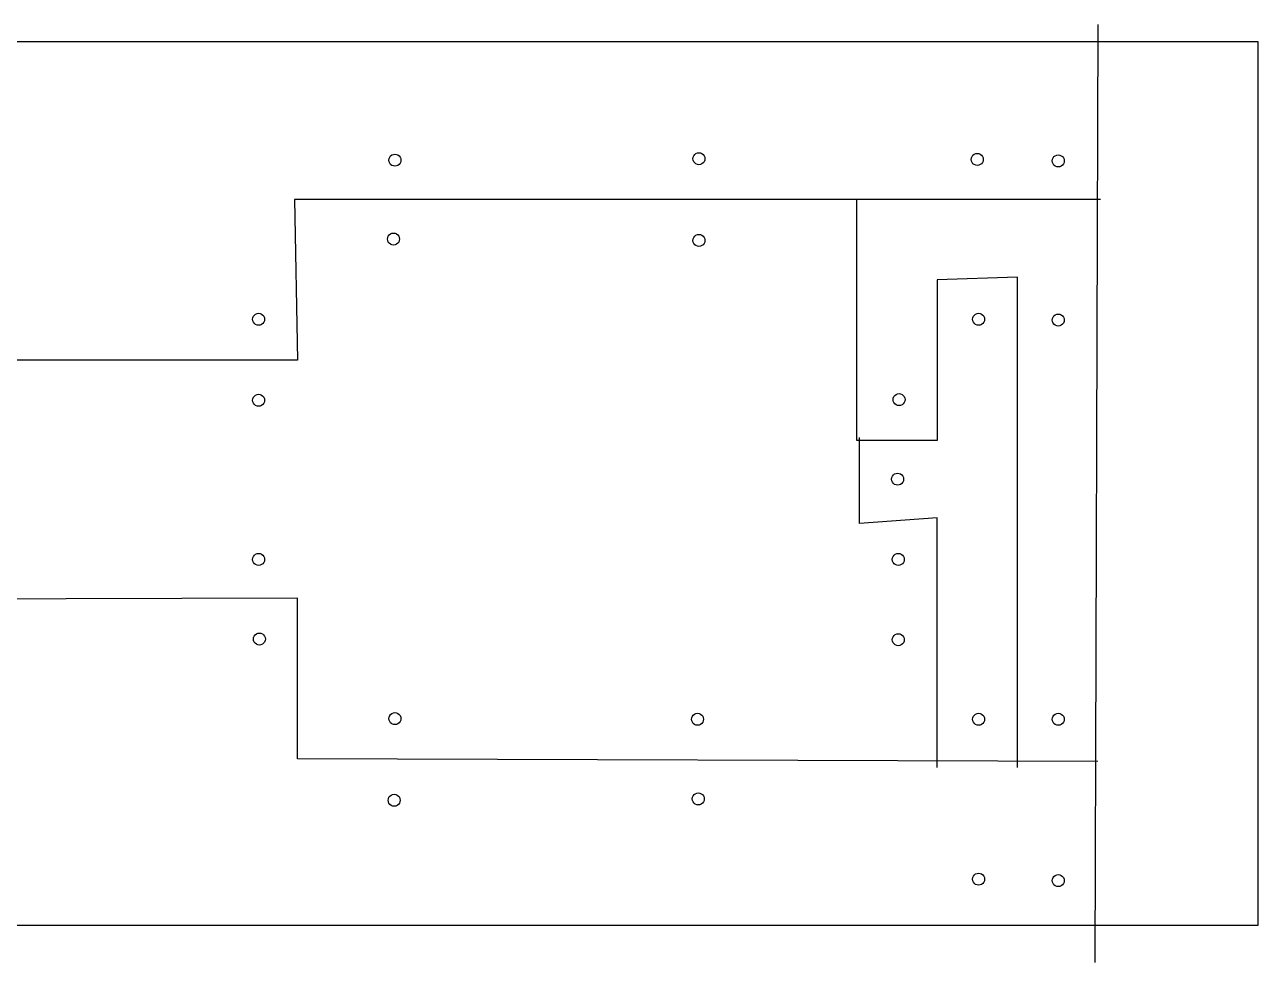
# Model space of a CAD drawing. Extents: x 0 to 570, y -9 to 181.
# Drawn here: x 323 to 569.8, y -8.6 to 179 of the extents above; entities that cross this region are included whole.
import ezdxf

# ---------------------------------------------------------------- set-up
doc = ezdxf.new("R2010")
doc.units = 0
doc.layers.get('0').update_dxf_attribs({"linetype": 'CONTINUOUS'})

msp = doc.modelspace()

# ---------------------------------------------------------------- linework, layer by layer
at = {"color": 1}
for points in [[(537.61936, 179.015193), (537.045592, -8.606496)], [(538.193128, 144.015428), (376.964704, 144.015428), (377.538472, 111.884496), (201.392112, 111.884496), (201.392112, 127.376195), (152.621944, 127.376195)], [(521.553896, 30.409632), (521.553896, 128.523729), (505.488432, 127.949962), (505.488432, 95.819032), (489.422968, 95.819032), (489.422968, 144.015428)], [(505.488432, 30.409632), (505.488432, 80.327328), (489.996728, 79.1798), (489.996728, 96.392797)], [(537.61936, 31.557168), (377.538472, 32.130936), (377.538472, 64.261864), (169.261176, 63.688096), (169.834944, -4.590136)]]:
    msp.add_lwpolyline(points, dxfattribs=at)
msp.add_lwpolyline([(569.750296, 175.572594), (0, 175.572594), (0, -1.147534), (569.750296, -1.147534), (569.750296, 175.572594)], close=True, dxfattribs=at)
at = {"color": 7}
for points in [[(398.246512, 151.904715), (398.246512, 151.904715)], [(459.065768, 152.191598), (459.065768, 152.191598)], [(514.721144, 152.048157), (514.721144, 152.048157)], [(530.930032, 151.761273), (530.930032, 151.761273)], [(397.959616, 136.126132), (397.959616, 136.126132)], [(459.065768, 135.839249), (459.065768, 135.839249)], [(370.9926, 120.060669), (370.9926, 120.060669)], [(515.008008, 120.060669), (515.008008, 120.060669)], [(530.930032, 119.917224), (530.930032, 119.917224)], [(370.9926, 103.851758), (370.9926, 103.851758)], [(499.085984, 103.995202), (499.085984, 103.995202)], [(498.79912, 88.073176), (498.79912, 88.073176)], [(370.9926, 72.007712), (370.9926, 72.007712)], [(498.942528, 72.007712), (498.942528, 72.007712)], [(371.136032, 56.085696), (371.136032, 56.085696)], [(498.942528, 55.942248), (498.942528, 55.942248)], [(398.246512, 40.163656), (398.246512, 40.163656)], [(458.778904, 40.020224), (458.778904, 40.020224)], [(515.008008, 40.020224), (515.008008, 40.020224)], [(530.930032, 40.020224), (530.930032, 40.020224)], [(398.10308, 23.811312), (398.10308, 23.811312)], [(458.922312, 24.098208), (458.922312, 24.098208)], [(515.008008, 8.032736), (515.008008, 8.032736)], [(530.930032, 7.745848), (530.930032, 7.745848)]]:
    msp.add_lwpolyline(points, close=True, dxfattribs=at)
for points in [[(396.446512, 152.943946), (396.817793, 153.158305), (397.275231, 153.158305), (397.646512, 152.943946)], [(456.665768, 152.191598), (456.665768, 152.620317), (456.894487, 153.01647), (457.265768, 153.230829)], [(457.265768, 153.230829), (457.637049, 153.445188), (458.094487, 153.445188), (458.465768, 153.230829)], [(458.465768, 153.230829), (458.837049, 153.01647), (459.065768, 152.620317), (459.065768, 152.191598)], [(512.321144, 152.048157), (512.321144, 152.476876), (512.549863, 152.873028), (512.921144, 153.087387)], [(512.921144, 153.087387), (513.292425, 153.301747), (513.749863, 153.301747), (514.121144, 153.087387)], [(514.121144, 153.087387), (514.492425, 152.873028), (514.721144, 152.476876), (514.721144, 152.048157)], [(529.130032, 152.800503), (529.501313, 153.014863), (529.958751, 153.014863), (530.330032, 152.800503)], [(395.846512, 151.904715), (395.846512, 152.333434), (396.075231, 152.729586), (396.446512, 152.943946)], [(396.446512, 150.865485), (396.075231, 151.079844), (395.846512, 151.475996), (395.846512, 151.904715)], [(397.646512, 150.865485), (397.275231, 150.651125), (396.817793, 150.651125), (396.446512, 150.865485)], [(397.646512, 152.943946), (398.017793, 152.729586), (398.246512, 152.333434), (398.246512, 151.904715)], [(398.246512, 151.904715), (398.246512, 151.475996), (398.017793, 151.079844), (397.646512, 150.865485)], [(457.265768, 151.152368), (456.894487, 151.366727), (456.665768, 151.76288), (456.665768, 152.191598)], [(458.465768, 151.152368), (458.094487, 150.938009), (457.637049, 150.938009), (457.265768, 151.152368)], [(459.065768, 152.191598), (459.065768, 151.76288), (458.837049, 151.366727), (458.465768, 151.152368)], [(512.921144, 151.008926), (512.549863, 151.223286), (512.321144, 151.619438), (512.321144, 152.048157)], [(514.121144, 151.008926), (513.749863, 150.794567), (513.292425, 150.794567), (512.921144, 151.008926)], [(514.721144, 152.048157), (514.721144, 151.619438), (514.492425, 151.223286), (514.121144, 151.008926)], [(528.530032, 151.761273), (528.530032, 152.189992), (528.758751, 152.586144), (529.130032, 152.800503)], [(529.130032, 150.722042), (528.758751, 150.936402), (528.530032, 151.332554), (528.530032, 151.761273)], [(530.330032, 150.722042), (529.958751, 150.507683), (529.501313, 150.507683), (529.130032, 150.722042)], [(530.330032, 152.800503), (530.701313, 152.586144), (530.930032, 152.189992), (530.930032, 151.761273)], [(530.930032, 151.761273), (530.930032, 151.332554), (530.701313, 150.936402), (530.330032, 150.722042)], [(395.559616, 136.126132), (395.559616, 136.554851), (395.788335, 136.951003), (396.159616, 137.165362)], [(396.159616, 135.086902), (395.788335, 135.301261), (395.559616, 135.697413), (395.559616, 136.126132)], [(396.159616, 137.165362), (396.530897, 137.379722), (396.988335, 137.379722), (397.359616, 137.165362)], [(397.359616, 137.165362), (397.730897, 136.951003), (397.959616, 136.554851), (397.959616, 136.126132)], [(397.959616, 136.126132), (397.959616, 135.697413), (397.730897, 135.301261), (397.359616, 135.086902)], [(456.665768, 135.839249), (456.665768, 136.267968), (456.894487, 136.66412), (457.265768, 136.878479)], [(457.265768, 134.800018), (456.894487, 135.014378), (456.665768, 135.41053), (456.665768, 135.839249)], [(457.265768, 136.878479), (457.637049, 137.092839), (458.094487, 137.092839), (458.465768, 136.878479)], [(458.465768, 136.878479), (458.837049, 136.66412), (459.065768, 136.267968), (459.065768, 135.839249)], [(459.065768, 135.839249), (459.065768, 135.41053), (458.837049, 135.014378), (458.465768, 134.800018)], [(397.359616, 135.086902), (396.988335, 134.872542), (396.530897, 134.872542), (396.159616, 135.086902)], [(458.465768, 134.800018), (458.094487, 134.585659), (457.637049, 134.585659), (457.265768, 134.800018)], [(368.5926, 120.060669), (368.5926, 120.489388), (368.821319, 120.88554), (369.1926, 121.099899)], [(369.1926, 121.099899), (369.563881, 121.314259), (370.021319, 121.314259), (370.3926, 121.099899)], [(370.3926, 121.099899), (370.763881, 120.88554), (370.9926, 120.489388), (370.9926, 120.060669)], [(512.608008, 120.060669), (512.608008, 120.489388), (512.836727, 120.88554), (513.208008, 121.099899)], [(513.208008, 121.099899), (513.579289, 121.314259), (514.036727, 121.314259), (514.408008, 121.099899)], [(514.408008, 121.099899), (514.779289, 120.88554), (515.008008, 120.489388), (515.008008, 120.060669)], [(528.530032, 119.917224), (528.530032, 120.345943), (528.758751, 120.742095), (529.130032, 120.956454)], [(529.130032, 120.956454), (529.501313, 121.170814), (529.958751, 121.170814), (530.330032, 120.956454)], [(530.330032, 120.956454), (530.701313, 120.742095), (530.930032, 120.345943), (530.930032, 119.917224)], [(369.1926, 119.021438), (368.821319, 119.235798), (368.5926, 119.63195), (368.5926, 120.060669)], [(370.3926, 119.021438), (370.021319, 118.807079), (369.563881, 118.807079), (369.1926, 119.021438)], [(370.9926, 120.060669), (370.9926, 119.63195), (370.763881, 119.235798), (370.3926, 119.021438)], [(513.208008, 119.021438), (512.836727, 119.235798), (512.608008, 119.63195), (512.608008, 120.060669)], [(514.408008, 119.021438), (514.036727, 118.807079), (513.579289, 118.807079), (513.208008, 119.021438)], [(515.008008, 120.060669), (515.008008, 119.63195), (514.779289, 119.235798), (514.408008, 119.021438)], [(529.130032, 118.877994), (528.758751, 119.092353), (528.530032, 119.488505), (528.530032, 119.917224)], [(530.330032, 118.877994), (529.958751, 118.663634), (529.501313, 118.663634), (529.130032, 118.877994)], [(530.930032, 119.917224), (530.930032, 119.488505), (530.701313, 119.092353), (530.330032, 118.877994)], [(368.5926, 103.851758), (368.5926, 104.280476), (368.821319, 104.676629), (369.1926, 104.890988)], [(369.1926, 102.812527), (368.821319, 103.026886), (368.5926, 103.423039), (368.5926, 103.851758)], [(369.1926, 104.890988), (369.563881, 105.105347), (370.021319, 105.105347), (370.3926, 104.890988)], [(370.3926, 104.890988), (370.763881, 104.676629), (370.9926, 104.280476), (370.9926, 103.851758)], [(370.9926, 103.851758), (370.9926, 103.423039), (370.763881, 103.026886), (370.3926, 102.812527)], [(496.685984, 103.995202), (496.685984, 104.423921), (496.914703, 104.820074), (497.285984, 105.034433)], [(497.285984, 102.955972), (496.914703, 103.170331), (496.685984, 103.566484), (496.685984, 103.995202)], [(497.285984, 105.034433), (497.657265, 105.248792), (498.114703, 105.248792), (498.485984, 105.034433)], [(498.485984, 105.034433), (498.857265, 104.820074), (499.085984, 104.423921), (499.085984, 103.995202)], [(499.085984, 103.995202), (499.085984, 103.566484), (498.857265, 103.170331), (498.485984, 102.955972)], [(370.3926, 102.812527), (370.021319, 102.598168), (369.563881, 102.598168), (369.1926, 102.812527)], [(498.485984, 102.955972), (498.114703, 102.741613), (497.657265, 102.741613), (497.285984, 102.955972)], [(496.39912, 88.073176), (496.39912, 88.501895), (496.627839, 88.898047), (496.99912, 89.112406)], [(496.99912, 89.112406), (497.370401, 89.326766), (497.827839, 89.326766), (498.19912, 89.112406)], [(498.19912, 89.112406), (498.570401, 88.898047), (498.79912, 88.501895), (498.79912, 88.073176)], [(496.99912, 87.033946), (496.627839, 87.248305), (496.39912, 87.644457), (496.39912, 88.073176)], [(498.19912, 87.033946), (497.827839, 86.819586), (497.370401, 86.819586), (496.99912, 87.033946)], [(498.79912, 88.073176), (498.79912, 87.644457), (498.570401, 87.248305), (498.19912, 87.033946)], [(368.5926, 72.007712), (368.5926, 72.436431), (368.821319, 72.832583), (369.1926, 73.046942)], [(369.1926, 70.968482), (368.821319, 71.182841), (368.5926, 71.578993), (368.5926, 72.007712)], [(369.1926, 73.046942), (369.563881, 73.261302), (370.021319, 73.261302), (370.3926, 73.046942)], [(370.3926, 73.046942), (370.763881, 72.832583), (370.9926, 72.436431), (370.9926, 72.007712)], [(370.9926, 72.007712), (370.9926, 71.578993), (370.763881, 71.182841), (370.3926, 70.968482)], [(496.542528, 72.007712), (496.542528, 72.436431), (496.771247, 72.832583), (497.142528, 73.046942)], [(497.142528, 70.968482), (496.771247, 71.182841), (496.542528, 71.578993), (496.542528, 72.007712)], [(497.142528, 73.046942), (497.513809, 73.261302), (497.971247, 73.261302), (498.342528, 73.046942)], [(498.342528, 73.046942), (498.713809, 72.832583), (498.942528, 72.436431), (498.942528, 72.007712)], [(498.942528, 72.007712), (498.942528, 71.578993), (498.713809, 71.182841), (498.342528, 70.968482)], [(370.3926, 70.968482), (370.021319, 70.754122), (369.563881, 70.754122), (369.1926, 70.968482)], [(498.342528, 70.968482), (497.971247, 70.754122), (497.513809, 70.754122), (497.142528, 70.968482)], [(368.736032, 56.085696), (368.736032, 56.514415), (368.964751, 56.910567), (369.336032, 57.124926)], [(369.336032, 57.124926), (369.707313, 57.339286), (370.164751, 57.339286), (370.536032, 57.124926)], [(370.536032, 57.124926), (370.907313, 56.910567), (371.136032, 56.514415), (371.136032, 56.085696)], [(496.542528, 55.942248), (496.542528, 56.370967), (496.771247, 56.767119), (497.142528, 56.981478)], [(497.142528, 56.981478), (497.513809, 57.195838), (497.971247, 57.195838), (498.342528, 56.981478)], [(498.342528, 56.981478), (498.713809, 56.767119), (498.942528, 56.370967), (498.942528, 55.942248)], [(369.336032, 55.046466), (368.964751, 55.260825), (368.736032, 55.656977), (368.736032, 56.085696)], [(370.536032, 55.046466), (370.164751, 54.832106), (369.707313, 54.832106), (369.336032, 55.046466)], [(371.136032, 56.085696), (371.136032, 55.656977), (370.907313, 55.260825), (370.536032, 55.046466)], [(497.142528, 54.903018), (496.771247, 55.117377), (496.542528, 55.513529), (496.542528, 55.942248)], [(498.342528, 54.903018), (497.971247, 54.688658), (497.513809, 54.688658), (497.142528, 54.903018)], [(498.942528, 55.942248), (498.942528, 55.513529), (498.713809, 55.117377), (498.342528, 54.903018)], [(395.846512, 40.163656), (395.846512, 40.592375), (396.075231, 40.988527), (396.446512, 41.202886)], [(396.446512, 39.124426), (396.075231, 39.338785), (395.846512, 39.734937), (395.846512, 40.163656)], [(396.446512, 41.202886), (396.817793, 41.417246), (397.275231, 41.417246), (397.646512, 41.202886)], [(397.646512, 41.202886), (398.017793, 40.988527), (398.246512, 40.592375), (398.246512, 40.163656)], [(398.246512, 40.163656), (398.246512, 39.734937), (398.017793, 39.338785), (397.646512, 39.124426)], [(456.378904, 40.020224), (456.378904, 40.448943), (456.607623, 40.845095), (456.978904, 41.059454)], [(456.978904, 38.980994), (456.607623, 39.195353), (456.378904, 39.591505), (456.378904, 40.020224)], [(456.978904, 41.059454), (457.350185, 41.273814), (457.807623, 41.273814), (458.178904, 41.059454)], [(458.178904, 41.059454), (458.550185, 40.845095), (458.778904, 40.448943), (458.778904, 40.020224)], [(458.778904, 40.020224), (458.778904, 39.591505), (458.550185, 39.195353), (458.178904, 38.980994)], [(512.608008, 40.020224), (512.608008, 40.448943), (512.836727, 40.845095), (513.208008, 41.059454)], [(513.208008, 38.980994), (512.836727, 39.195353), (512.608008, 39.591505), (512.608008, 40.020224)], [(513.208008, 41.059454), (513.579289, 41.273814), (514.036727, 41.273814), (514.408008, 41.059454)], [(514.408008, 41.059454), (514.779289, 40.845095), (515.008008, 40.448943), (515.008008, 40.020224)], [(515.008008, 40.020224), (515.008008, 39.591505), (514.779289, 39.195353), (514.408008, 38.980994)], [(528.530032, 40.020224), (528.530032, 40.448943), (528.758751, 40.845095), (529.130032, 41.059454)], [(529.130032, 38.980994), (528.758751, 39.195353), (528.530032, 39.591505), (528.530032, 40.020224)], [(529.130032, 41.059454), (529.501313, 41.273814), (529.958751, 41.273814), (530.330032, 41.059454)], [(530.330032, 41.059454), (530.701313, 40.845095), (530.930032, 40.448943), (530.930032, 40.020224)], [(530.930032, 40.020224), (530.930032, 39.591505), (530.701313, 39.195353), (530.330032, 38.980994)], [(397.646512, 39.124426), (397.275231, 38.910066), (396.817793, 38.910066), (396.446512, 39.124426)], [(458.178904, 38.980994), (457.807623, 38.766634), (457.350185, 38.766634), (456.978904, 38.980994)], [(514.408008, 38.980994), (514.036727, 38.766634), (513.579289, 38.766634), (513.208008, 38.980994)], [(530.330032, 38.980994), (529.958751, 38.766634), (529.501313, 38.766634), (529.130032, 38.980994)], [(395.70308, 23.811312), (395.70308, 24.240031), (395.931799, 24.636183), (396.30308, 24.850542)], [(396.30308, 24.850542), (396.674361, 25.064902), (397.131799, 25.064902), (397.50308, 24.850542)], [(397.50308, 24.850542), (397.874361, 24.636183), (398.10308, 24.240031), (398.10308, 23.811312)], [(456.522312, 24.098208), (456.522312, 24.526927), (456.751031, 24.923079), (457.122312, 25.137438)], [(457.122312, 25.137438), (457.493593, 25.351798), (457.951031, 25.351798), (458.322312, 25.137438)], [(458.322312, 25.137438), (458.693593, 24.923079), (458.922312, 24.526927), (458.922312, 24.098208)], [(396.30308, 22.772082), (395.931799, 22.986441), (395.70308, 23.382593), (395.70308, 23.811312)], [(397.50308, 22.772082), (397.131799, 22.557722), (396.674361, 22.557722), (396.30308, 22.772082)], [(398.10308, 23.811312), (398.10308, 23.382593), (397.874361, 22.986441), (397.50308, 22.772082)], [(457.122312, 23.058978), (456.751031, 23.273337), (456.522312, 23.669489), (456.522312, 24.098208)], [(458.322312, 23.058978), (457.951031, 22.844618), (457.493593, 22.844618), (457.122312, 23.058978)], [(458.922312, 24.098208), (458.922312, 23.669489), (458.693593, 23.273337), (458.322312, 23.058978)], [(512.608008, 8.032736), (512.608008, 8.461455), (512.836727, 8.857607), (513.208008, 9.071966)], [(513.208008, 6.993506), (512.836727, 7.207865), (512.608008, 7.604017), (512.608008, 8.032736)], [(513.208008, 9.071966), (513.579289, 9.286326), (514.036727, 9.286326), (514.408008, 9.071966)], [(514.408008, 9.071966), (514.779289, 8.857607), (515.008008, 8.461455), (515.008008, 8.032736)], [(515.008008, 8.032736), (515.008008, 7.604017), (514.779289, 7.207865), (514.408008, 6.993506)], [(528.530032, 7.745848), (528.530032, 8.174567), (528.758751, 8.570719), (529.130032, 8.785078)], [(529.130032, 6.706618), (528.758751, 6.920977), (528.530032, 7.317129), (528.530032, 7.745848)], [(529.130032, 8.785078), (529.501313, 8.999438), (529.958751, 8.999438), (530.330032, 8.785078)], [(530.330032, 8.785078), (530.701313, 8.570719), (530.930032, 8.174567), (530.930032, 7.745848)], [(530.930032, 7.745848), (530.930032, 7.317129), (530.701313, 6.920977), (530.330032, 6.706618)], [(514.408008, 6.993506), (514.036727, 6.779146), (513.579289, 6.779146), (513.208008, 6.993506)], [(530.330032, 6.706618), (529.958751, 6.492258), (529.501313, 6.492258), (529.130032, 6.706618)]]:
    msp.add_open_spline(points, degree=3, dxfattribs=at)

doc.saveas('drawing.dxf')
